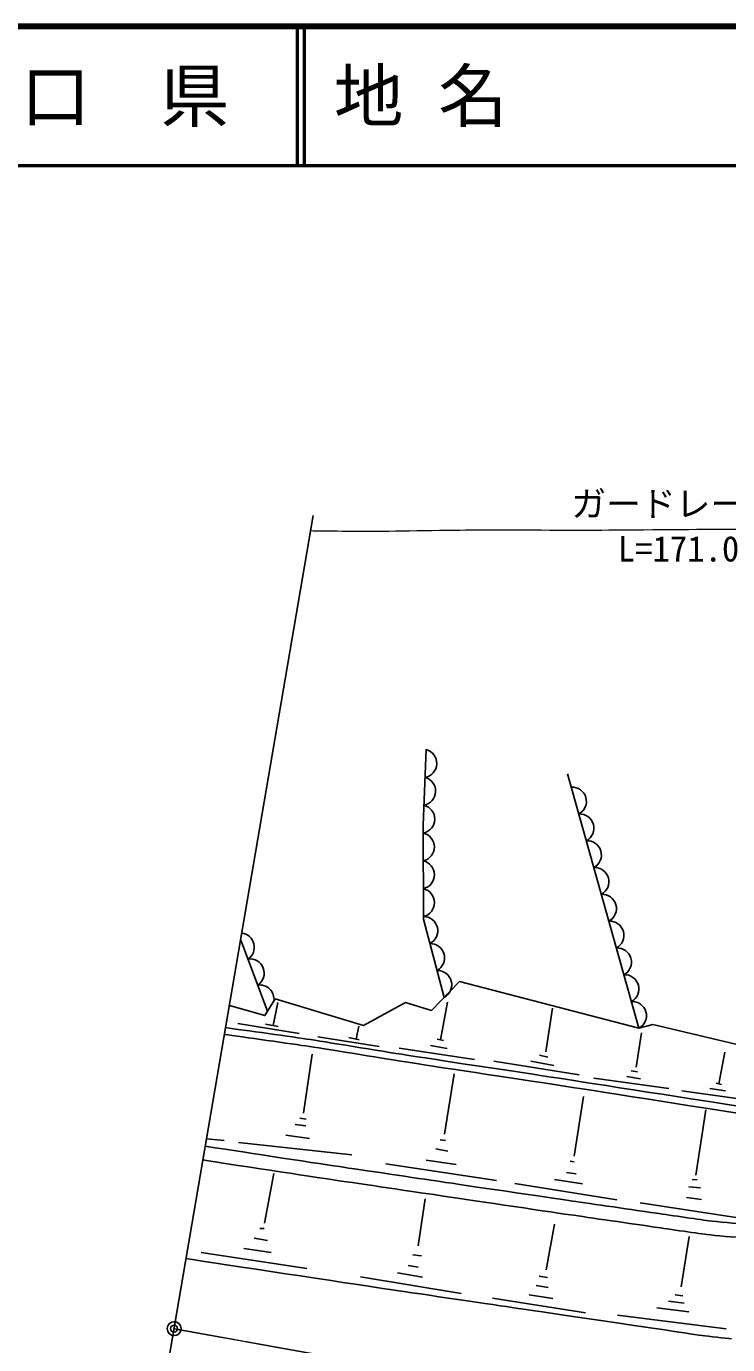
# Model space of a CAD drawing. Units: millimetres, scale not verified. Extents: x 40000 to 680000, y 20000 to 380000.
# Drawn here: x 348278 to 398682, y 285251 to 380000 of the extents above; entities that cross this region are included whole.
import ezdxf
from ezdxf.enums import TextEntityAlignment as Align

# ---------------------------------------------------------------- set-up
doc = ezdxf.new("R2010")
doc.units = ezdxf.units.MM
doc.header["$LTSCALE"] = 1000
doc.header["$PDMODE"] = 32
doc.header["$PDSIZE"] = 500
doc.linetypes.add('CHAIN', pattern=[18.5, 12, -1.5, 3.5, -1.5])
for name, color, linetype, lineweight in [('M-BGD', 7, 'Continuous', 25), ('M-BMK', 2, 'CHAIN', 13), ('M-BMK-SRVR', 3, 'Continuous', 25), ('M-STR-HTXT', 7, 'Continuous', 13), ('M-TTL', 2, 'Continuous', 140), ('M-TTL-LINE', 7, 'Continuous', 50)]:
    doc.layers.add(name, color=color, linetype=linetype, lineweight=lineweight)
doc.layers.add('M-OTRS', color=6, linetype='Continuous')
doc.layers.add('M-TTL-TXT', color=7, linetype='Continuous')
doc.styles.add('ＭＳ ゴシック', font='')
doc.styles.get('ＭＳ ゴシック').set_extended_font_data('MS Gothic')

msp = doc.modelspace()

# ---------------------------------------------------------------- linework, layer by layer
at = {"layer": 'M-BGD'}
for p, q in [((392305, 307987), (387183, 326279)), ((365617, 309220), (363693, 314313)), ((366344, 309836), (366027, 308180)), ((378538, 309871), (378043, 307149)), ((386087, 309431), (385615, 306300)), ((363478, 308328), (367881, 307607)), ((365466, 308273), (366384, 308120)), ((372177, 308131), (371983, 307206)), ((369236, 307382), (373633, 306682)), ((371456, 307319), (372199, 307160)), ((377815, 307195), (378271, 307104)), ((392493, 307651), (392110, 305201)), ((368825, 306118), (368205, 301892)), ((375073, 306571), (380484, 305754)), ((377334, 306756), (378517, 306537)), ((385166, 306058), (385767, 305903)), ((398480, 306277), (398047, 303997)), ((381880, 305626), (388016, 304638)), ((384538, 305621), (386186, 305311)), ((379031, 304711), (378343, 300385)), ((389073, 304400), (394462, 303651)), ((391446, 304525), (392408, 304361)), ((391752, 304940), (392200, 304852)), ((395390, 303500), (400363, 302805)), ((397391, 303652), (398523, 303482)), ((397850, 304035), (398244, 303959)), ((388315, 303088), (387647, 298788)), ((367933, 301526), (368380, 301465)), ((397104, 302123), (396406, 297437)), ((367598, 301069), (368370, 300974)), ((362486, 299921), (361228, 300039)), ((363517, 299782), (371667, 298884)), ((366929, 300316), (368617, 300070)), ((378013, 299976), (378394, 299918)), ((377020, 298518), (379172, 298189)), ((377699, 299315), (378562, 299165)), ((366059, 297549), (365390, 293970)), ((374126, 298243), (382076, 297052)), ((387096, 297613), (387785, 297524)), ((387365, 298427), (387654, 298401)), ((383379, 296836), (390719, 295665)), ((386236, 297113), (388247, 296803)), ((395887, 296591), (396735, 296518)), ((396141, 297112), (396497, 297084)), ((376945, 295724), (376434, 292354)), ((395717, 295834), (396807, 295682)), ((392402, 295434), (399442, 294371)), ((386232, 293906), (385642, 290616)), ((364654, 292897), (365598, 292727)), ((365068, 293605), (365372, 293597)), ((395911, 293020), (395347, 289415)), ((360839, 291875), (368430, 290734)), ((363907, 292163), (365873, 291862)), ((375714, 290946), (376448, 290828)), ((376055, 291694), (376671, 291641)), ((372292, 290120), (379529, 288927)), ((374954, 290409), (376750, 290094)), ((385134, 290165), (385737, 290086)), ((384911, 289509), (385789, 289352)), ((381791, 288579), (388477, 287530)), ((384413, 288841), (386117, 288566)), ((394420, 288378), (395552, 288233)), ((394919, 288827), (395469, 288764)), ((390754, 287378), (398569, 286375)), ((393598, 287891), (395899, 287620))]:
    msp.add_line(p, q, dxfattribs=at)
for points in [[(378302, 310209), (376812, 315832), (376800, 322587), (377013, 328050)], [(401187, 306386), (393297, 308260), (392305, 307987), (379398, 311339), (377394, 309274), (375520, 309843), (372501, 308179), (366166, 310105), (365419, 308899), (362868, 309625)]]:
    msp.add_lwpolyline(points, dxfattribs=at)
for centre, start, end in [((376748, 327026), 280.43997, 75.0792), ((376670, 325027), 280.43997, 75.0792), ((387505, 324296), 298.32201, 92.96124), ((376603, 323026), 281.10421, 75.74345), ((388044, 322370), 298.32201, 92.96124), ((376577, 321020), 282.78287, 77.4221), ((388583, 320445), 298.32201, 92.96124), ((376581, 319020), 282.78287, 77.4221), ((389122, 318519), 298.32201, 92.96124), ((376584, 317020), 282.78287, 77.4221), ((389662, 316593), 298.32201, 92.96124), ((376826, 314996), 296.15752, 90.79675), ((390201, 314667), 298.32201, 92.96124), ((363640, 313817), 303.37831, 83.29592), ((377316, 313052), 297.52877, 92.168), ((390740, 312741), 298.32201, 92.96124), ((364347, 311946), 303.37831, 98.01754), ((377829, 311118), 297.52877, 92.168), ((391279, 310815), 298.32201, 92.96124), ((365053, 310076), 353.05986, 98.01754), ((391819, 308889), 298.32201, 92.96124)]:
    msp.add_arc(centre, 1025, start, end, dxfattribs=at)
for points, knots in [([(362596, 308035), (363819, 307875), (367484, 307358), (368703, 307173), (370148, 306953), (374474, 306237), (375918, 306013), (378140, 305668), (384811, 304668), (387034, 304325), (389808, 303897), (398126, 302591), (400899, 302158), (400915, 302155), (400962, 302150), (400978, 302149)], [0, 0, 0, 0, 1, 1, 1, 2, 2, 2, 3, 3, 3, 4, 4, 4, 5, 5, 5, 5]), ([(362512, 307542), (363737, 307382), (367407, 306864), (368628, 306678), (370073, 306459), (374398, 305743), (375841, 305519), (378063, 305173), (384735, 304174), (386957, 303831), (389733, 303403), (398055, 302096), (400830, 301663), (400847, 301660), (400900, 301654), (400918, 301652)], [0, 0, 0, 0, 1, 1, 1, 2, 2, 2, 3, 3, 3, 4, 4, 4, 5, 5, 5, 5]), ([(361138, 299509), (363065, 299213), (368847, 298334), (370775, 298044), (372222, 297827), (376563, 297188), (378010, 296974), (379914, 296693), (385626, 295849), (387530, 295571), (388706, 295398), (392235, 294889), (393412, 294719), (394193, 294606), (396533, 294253), (397316, 294158), (397846, 294094), (399439, 293951), (399972, 293921)], [0, 0, 0, 0, 1, 1, 1, 2, 2, 2, 3, 3, 3, 4, 4, 4, 5, 5, 5, 6, 6, 6, 6]), ([(360969, 298523), (362900, 298226), (368694, 297345), (370626, 297055), (372073, 296838), (376417, 296199), (377864, 295985), (379769, 295704), (385481, 294860), (387385, 294581), (388562, 294409), (392092, 293899), (393269, 293729), (394054, 293616), (396408, 293261), (397196, 293165), (397725, 293101), (399318, 292958), (399850, 292928)], [0, 0, 0, 0, 1, 1, 1, 2, 2, 2, 3, 3, 3, 4, 4, 4, 5, 5, 5, 6, 6, 6, 6]), ([(359756, 291434), (359758, 291434), (359763, 291433), (359765, 291433), (362622, 291000), (371193, 289698), (374050, 289269), (375872, 288996), (381339, 288194), (383161, 287926), (385391, 287597), (392082, 286618), (394312, 286288), (394819, 286213), (396339, 285970), (396847, 285903), (397269, 285847), (398538, 285708), (398962, 285672)], [0, 0, 0, 0, 1, 1, 1, 2, 2, 2, 3, 3, 3, 4, 4, 4, 5, 5, 5, 6, 6, 6, 6])]:
    msp.add_open_spline(points, degree=3, knots=knots, dxfattribs=at)
at = {"layer": 'M-BMK'}
msp.add_open_spline([(358895, 286401), (360793, 286058), (366486, 285033), (368384, 284694), (369884, 284425), (374387, 283631), (375887, 283362), (378973, 282808), (388221, 281089), (391314, 280577), (392467, 280385), (395946, 279951), (397109, 279843), (397972, 279763), (400570, 279639), (401436, 279639), (403095, 279640), (408072, 279741), (409727, 279847), (410969, 279926), (414679, 280372), (415909, 280566), (417123, 280756), (420742, 281471), (421935, 281766), (423397, 282127), (427742, 283370), (429171, 283844), (430854, 284402), (435826, 286300), (437486, 286922), (440299, 287975), (448727, 291162), (451540, 292215), (452614, 292618), (455845, 293807), (456922, 294202), (457655, 294471), (459844, 295311), (460591, 295536), (461149, 295704), (462864, 296046), (463435, 296159), (464094, 296290), (466075, 296655), (466739, 296757), (467627, 296893), (470298, 297256), (471191, 297351), (472117, 297450), (474901, 297670), (475830, 297725), (476788, 297782), (479668, 297919), (480628, 297914), (482167, 297906), (486782, 297767), (488317, 297662), (489415, 297588), (492693, 297185), (493780, 297020), (495135, 296814), (499183, 296090), (500524, 295806), (501353, 295630), (503810, 294964), (504622, 294719), (505718, 294389), (508971, 293282), (510061, 292932), (511664, 292417), (516487, 290913), (518089, 290394), (521908, 289157), (533353, 285408), (537166, 284152), (540206, 283150), (549318, 280119), (552353, 279101)], degree=3, knots=[0, 0, 0, 0, 1, 1, 1, 2, 2, 2, 3, 3, 3, 4, 4, 4, 5, 5, 5, 6, 6, 6, 7, 7, 7, 8, 8, 8, 9, 9, 9, 10, 10, 10, 11, 11, 11, 12, 12, 12, 13, 13, 13, 14, 14, 14, 15, 15, 15, 16, 16, 16, 17, 17, 17, 18, 18, 18, 19, 19, 19, 20, 20, 20, 21, 21, 21, 22, 22, 22, 23, 23, 23, 24, 24, 24, 25, 25, 25, 26, 26, 26, 26], dxfattribs=at)
at = {"layer": 'M-BMK-SRVR'}
msp.add_line((368893, 344847), (349057, 228885), dxfattribs=at)
msp.add_circle((358895, 286401), 500, dxfattribs=at)
msp.add_point((358895, 286401), dxfattribs=at)
at = {"layer": 'M-OTRS'}
msp.add_point((358895, 286401), dxfattribs=at)
at = {"layer": 'M-STR-HTXT'}
msp.add_open_spline([(368706, 343756), (369615, 343736), (372343, 343714), (373253, 343718), (374707, 343725), (379068, 343804), (380522, 343812), (382179, 343820), (387150, 343790), (388807, 343795), (390605, 343800), (395998, 343852), (397796, 343860), (399839, 343868), (405969, 343866), (408013, 343876), (410021, 343886), (416048, 343947), (418056, 343958), (420010, 343969), (425869, 343987), (427823, 343988)], degree=3, knots=[0, 0, 0, 0, 1, 1, 1, 2, 2, 2, 3, 3, 3, 4, 4, 4, 5, 5, 5, 6, 6, 6, 7, 7, 7, 7], dxfattribs=at)
at = {"layer": 'M-TTL'}
msp.add_line((680000, 380000), (40000, 380000), dxfattribs=at)
at = {"layer": 'M-TTL-LINE'}
for p, q in [((367750, 380000), (367750, 370000)), ((368250, 380000), (368250, 370000)), ((40000, 370000), (680000, 370000))]:
    msp.add_line(p, q, dxfattribs=at)

# ---------------------------------------------------------------- texts
at = {"layer": 'M-STR-HTXT', "style": 'ＭＳ ゴシック'}
for s, p in [('ガードレール', (387447, 344218)), ('L=171.0', (390788, 340987))]:
    msp.add_text(s, height=1833, dxfattribs=at).set_placement(p, align=Align.BOTTOM_LEFT)
at = {"layer": 'M-TTL-TXT', "style": 'ＭＳ ゴシック'}
msp.add_text('山\u3000口\u3000県', height=3666, dxfattribs=at).set_placement((350375, 375000), align=Align.MIDDLE_CENTER)
msp.add_text('地 名', height=3666, dxfattribs=at).set_placement((370380, 375000), align=Align.MIDDLE_LEFT)

doc.saveas('drawing.dxf')
